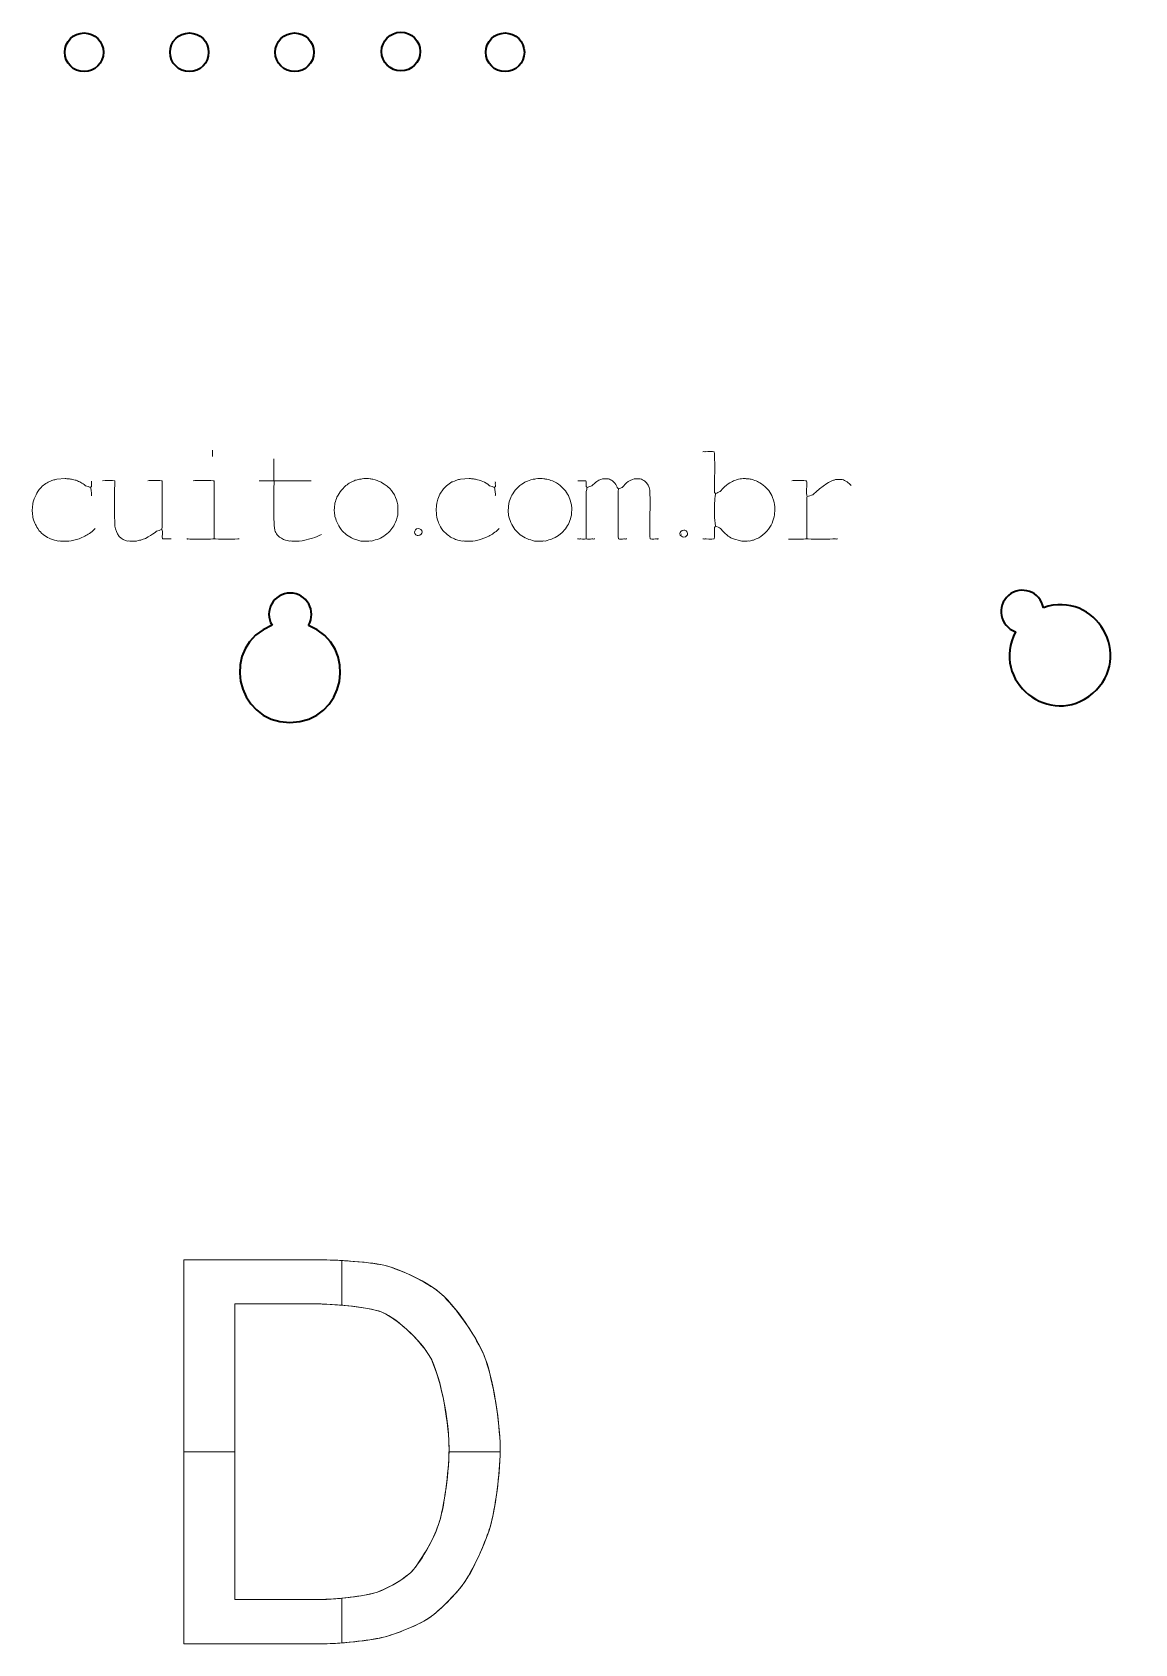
# Model space of a CAD drawing. Header units: millimetres. Extents: x -142 to 80, y -99 to 99.
# Drawn here: x 40.99 to 69.53, y 8.23 to 49.94 of the extents above; entities that cross this region are included whole.
import ezdxf

# ---------------------------------------------------------------- set-up
doc = ezdxf.new("R2010")
doc.units = ezdxf.units.MM
doc.header["$MEASUREMENT"] = 0
doc.layers.add('Camada 1', color=7, linetype='Continuous')
doc.layers.add('Default', color=7, linetype='Continuous')

msp = doc.modelspace()

# ---------------------------------------------------------------- linework, layer by layer
at = {"layer": 'Camada 1', "color": 5, "lineweight": 35}
for points, knots in [([(42.3369, 48.9209), (42.613, 48.9209), (42.8368, 49.1447), (42.8368, 49.4209), (42.8368, 49.4209), (42.8368, 49.697), (42.613, 49.9209), (42.3369, 49.9209), (42.3369, 49.9209), (42.0607, 49.9209), (41.8369, 49.697), (41.8369, 49.4209), (41.8369, 49.4209), (41.8369, 49.1447), (42.0607, 48.9209), (42.3369, 48.9209)], [0, 0, 0, 0, 0.2, 0.2, 0.2, 0.2, 0.4, 0.4, 0.4, 0.4, 0.6, 0.6, 0.6, 0.6, 1, 1, 1, 1]), ([(45.0603, 48.9209), (45.3364, 48.9209), (45.5603, 49.1447), (45.5603, 49.4209), (45.5603, 49.4209), (45.5603, 49.697), (45.3364, 49.9209), (45.0603, 49.9209), (45.0603, 49.9209), (44.7841, 49.9209), (44.5603, 49.697), (44.5603, 49.4209), (44.5603, 49.4209), (44.5603, 49.1447), (44.7841, 48.9209), (45.0603, 48.9209)], [0, 0, 0, 0, 0.2, 0.2, 0.2, 0.2, 0.4, 0.4, 0.4, 0.4, 0.6, 0.6, 0.6, 0.6, 1, 1, 1, 1]), ([(47.7837, 48.9209), (48.0599, 48.9209), (48.2837, 49.1447), (48.2837, 49.4209), (48.2837, 49.4209), (48.2837, 49.697), (48.0599, 49.9209), (47.7837, 49.9209), (47.7837, 49.9209), (47.5076, 49.9209), (47.2837, 49.697), (47.2837, 49.4209), (47.2837, 49.4209), (47.2837, 49.1447), (47.5076, 48.9209), (47.7837, 48.9209)], [0, 0, 0, 0, 0.2, 0.2, 0.2, 0.2, 0.4, 0.4, 0.4, 0.4, 0.6, 0.6, 0.6, 0.6, 1, 1, 1, 1]), ([(50.5353, 48.9408), (50.8115, 48.9408), (51.0353, 49.1647), (51.0353, 49.4408), (51.0353, 49.4408), (51.0353, 49.7169), (50.8115, 49.9408), (50.5353, 49.9408), (50.5353, 49.9408), (50.2591, 49.9408), (50.0352, 49.7169), (50.0352, 49.4408), (50.0352, 49.4408), (50.0352, 49.1647), (50.2591, 48.9408), (50.5353, 48.9408)], [0, 0, 0, 0, 0.2, 0.2, 0.2, 0.2, 0.4, 0.4, 0.4, 0.4, 0.6, 0.6, 0.6, 0.6, 1, 1, 1, 1]), ([(53.2306, 48.9209), (53.5068, 48.9209), (53.7307, 49.1447), (53.7307, 49.4209), (53.7307, 49.4209), (53.7307, 49.697), (53.5068, 49.9209), (53.2306, 49.9209), (53.2306, 49.9209), (52.9545, 49.9209), (52.7306, 49.697), (52.7306, 49.4209), (52.7306, 49.4209), (52.7306, 49.1447), (52.9545, 48.9209), (53.2306, 48.9209)], [0, 0, 0, 0, 0.2, 0.2, 0.2, 0.2, 0.4, 0.4, 0.4, 0.4, 0.6, 0.6, 0.6, 0.6, 1, 1, 1, 1]), ([(67.1629, 35.0456), (68.5186, 35.5201), (69.529, 33.7696), (68.44, 32.833), (68.44, 32.833), (67.351, 31.8964), (65.7713, 33.1573), (66.4434, 34.4268), (66.4434, 34.4268), (66.0414, 34.5647), (65.941, 35.0869), (66.2631, 35.3641), (66.2631, 35.3641), (66.5854, 35.6412), (67.0867, 35.4637), (67.1629, 35.0456)], [0, 0, 0, 0, 0.2, 0.2, 0.2, 0.2, 0.4, 0.4, 0.4, 0.4, 0.6, 0.6, 0.6, 0.6, 1, 1, 1, 1]), ([(48.1409, 34.5893), (48.3639, 34.9552), (48.1013, 35.4244), (47.6727, 35.4255), (47.6727, 35.4255), (47.2442, 35.4267), (46.9789, 34.959), (47.2, 34.5919)], [0, 0, 0, 0, 0.3333333, 0.3333333, 0.3333333, 0.3333333, 1, 1, 1, 1]), ([(47.2, 34.5919), (45.8572, 34.0748), (46.2247, 32.0826), (47.6635, 32.0787), (47.6635, 32.0787), (49.1025, 32.0748), (49.4808, 34.065), (48.1409, 34.5893)], [0, 0, 0, 0, 0.3333333, 0.3333333, 0.3333333, 0.3333333, 1, 1, 1, 1])]:
    msp.add_open_spline(points, degree=3, knots=knots, dxfattribs=at)
at = {"layer": 'Camada 1', "color": 1, "lineweight": 20}
for points in [[(45.6615, 38.9596), (45.6615, 38.9596), (45.6615, 39.1243), (45.6615, 39.1243)], [(57.8011, 36.9496), (57.8011, 36.9496), (57.7898, 36.9496), (57.7898, 36.9496)], [(61.0376, 36.8304), (60.9972, 36.8147), (60.6402, 36.8247), (60.5663, 36.8247)]]:
    msp.add_open_spline(points, degree=3, dxfattribs=at)
for points, knots in [([(46.8709, 38.3351), (46.8709, 38.3351), (47.2513, 38.3351), (47.2513, 38.3351), (47.2513, 38.3351), (47.2513, 38.3351), (47.2513, 38.9029), (47.2513, 38.9029)], [0, 0, 0, 0, 0.3333333, 0.3333333, 0.3333333, 0.3333333, 1, 1, 1, 1]), ([(58.6812, 38.0001), (58.6812, 38.0001), (58.6699, 37.9092), (58.6699, 37.9092), (58.6699, 37.9092), (58.6626, 37.8868), (58.6642, 37.8885), (58.6642, 37.8638), (58.6642, 37.8638), (58.6558, 37.8379), (58.6585, 37.8242), (58.6585, 37.7957), (58.6585, 37.7957), (58.6428, 37.7474), (58.6528, 37.4559), (58.6528, 37.3812), (58.6528, 37.3812), (58.6528, 37.3812), (58.6812, 37.154), (58.6812, 37.154), (58.6812, 37.154), (58.7036, 37.1493), (58.7843, 37.1103), (58.8061, 37.0973), (58.8061, 37.0973), (58.8062, 37.0972), (58.8999, 36.9837), (58.9765, 36.9212), (58.9765, 36.9212), (59.0171, 36.8938), (59.0719, 36.8638), (59.1071, 36.8361), (59.1071, 36.8361), (59.1071, 36.8361), (59.3626, 36.7736), (59.3626, 36.7736), (59.3626, 36.7736), (59.4017, 36.7609), (59.4554, 36.7679), (59.4988, 36.7679), (59.4988, 36.7679), (59.5241, 36.7761), (59.5336, 36.7736), (59.5613, 36.7736), (59.5613, 36.7736), (59.5887, 36.7831), (59.6336, 36.794), (59.6635, 36.7963), (59.6635, 36.7963), (59.7047, 36.8201), (59.7566, 36.8327), (59.7998, 36.8572), (59.7998, 36.8572), (59.9366, 36.9347), (60.089, 37.0969), (60.1462, 37.2392), (60.1462, 37.2392), (60.1781, 37.3188), (60.1842, 37.374), (60.2086, 37.4493), (60.2086, 37.4493), (60.2086, 37.4493), (60.2086, 37.5004), (60.2086, 37.5004), (60.2086, 37.5004), (60.2228, 37.5441), (60.2143, 37.6054), (60.2143, 37.6537), (60.2143, 37.6537), (60.2011, 37.7371), (60.1956, 37.8066), (60.156, 37.8979), (60.156, 37.8979), (60.0923, 38.0446), (60.0338, 38.1221), (59.9133, 38.2215), (59.9133, 38.2215), (59.7719, 38.3171), (59.7591, 38.3236), (59.6011, 38.3748), (59.6011, 38.3748), (59.6011, 38.3748), (59.5727, 38.3748), (59.5727, 38.3748), (59.5727, 38.3748), (59.5585, 38.3794), (59.547, 38.3816), (59.5329, 38.3862), (59.5329, 38.3862), (59.5329, 38.3862), (59.4705, 38.3862), (59.4705, 38.3862), (59.4705, 38.3862), (59.4494, 38.393), (59.4542, 38.3918), (59.4307, 38.3918), (59.4307, 38.3918), (59.3803, 38.3839), (59.3283, 38.3839), (59.2774, 38.3748), (59.2774, 38.3748), (59.1214, 38.3208), (59.1031, 38.3186), (58.9594, 38.2215), (58.9594, 38.2215), (58.9006, 38.1729), (58.8013, 38.0576), (58.8004, 38.0568), (58.8004, 38.0568), (58.7706, 38.0389), (58.7139, 38.0132), (58.6812, 38.0001), (58.6812, 38.0001), (58.6812, 38.0001), (58.6528, 38.0285), (58.6528, 38.0285), (58.6528, 38.0285), (58.6528, 38.1559), (58.6643, 39.0346), (58.6471, 39.0789), (58.6471, 39.0789), (58.6079, 39.0941), (58.4768, 39.0846), (58.4257, 39.0846), (58.4257, 39.0846), (58.4012, 39.092), (58.4161, 39.092), (58.3916, 39.0846), (58.3916, 39.0846), (58.3615, 39.0896), (58.382, 39.0896), (58.3519, 39.0846)], [0, 0, 0, 0, 0.0294118, 0.0294118, 0.0294118, 0.0294118, 0.0588235, 0.0588235, 0.0588235, 0.0588235, 0.0882353, 0.0882353, 0.0882353, 0.0882353, 0.1176471, 0.1176471, 0.1176471, 0.1176471, 0.1470588, 0.1470588, 0.1470588, 0.1470588, 0.1764706, 0.1764706, 0.1764706, 0.1764706, 0.2058824, 0.2058824, 0.2058824, 0.2058824, 0.2352941, 0.2352941, 0.2352941, 0.2352941, 0.2647059, 0.2647059, 0.2647059, 0.2647059, 0.2941176, 0.2941176, 0.2941176, 0.2941176, 0.3235294, 0.3235294, 0.3235294, 0.3235294, 0.3529412, 0.3529412, 0.3529412, 0.3529412, 0.3823529, 0.3823529, 0.3823529, 0.3823529, 0.4117647, 0.4117647, 0.4117647, 0.4117647, 0.4411765, 0.4411765, 0.4411765, 0.4411765, 0.4705882, 0.4705882, 0.4705882, 0.4705882, 0.5, 0.5, 0.5, 0.5, 0.5294118, 0.5294118, 0.5294118, 0.5294118, 0.5588235, 0.5588235, 0.5588235, 0.5588235, 0.5882353, 0.5882353, 0.5882353, 0.5882353, 0.6176471, 0.6176471, 0.6176471, 0.6176471, 0.6470588, 0.6470588, 0.6470588, 0.6470588, 0.6764706, 0.6764706, 0.6764706, 0.6764706, 0.7058824, 0.7058824, 0.7058824, 0.7058824, 0.7352941, 0.7352941, 0.7352941, 0.7352941, 0.7647059, 0.7647059, 0.7647059, 0.7647059, 0.7941176, 0.7941176, 0.7941176, 0.7941176, 0.8235294, 0.8235294, 0.8235294, 0.8235294, 0.8529412, 0.8529412, 0.8529412, 0.8529412, 0.8823529, 0.8823529, 0.8823529, 0.8823529, 0.9117647, 0.9117647, 0.9117647, 0.9117647, 0.9411765, 0.9411765, 0.9411765, 0.9411765, 1, 1, 1, 1]), ([(42.6237, 37.0973), (42.6237, 37.0973), (42.5442, 37.0178), (42.5442, 37.0178), (42.5442, 37.0178), (42.4383, 36.9462), (42.3946, 36.9114), (42.2774, 36.8603), (42.2774, 36.8603), (42.1736, 36.8151), (42.1035, 36.8113), (42.0048, 36.7793), (42.0048, 36.7793), (41.9541, 36.7713), (41.7679, 36.7614), (41.7266, 36.7679), (41.7266, 36.7679), (41.7014, 36.7761), (41.6918, 36.7736), (41.6641, 36.7736), (41.6641, 36.7736), (41.5966, 36.7955), (41.543, 36.7967), (41.4711, 36.8266), (41.4711, 36.8266), (41.3665, 36.8701), (41.2487, 36.9522), (41.1758, 37.0405), (41.1758, 37.0405), (41.0692, 37.1983), (41.0679, 37.2064), (41.0112, 37.3812), (41.0112, 37.3812), (41.0112, 37.3812), (41.0112, 37.4095), (41.0112, 37.4095), (41.0112, 37.4095), (41.0055, 37.4272), (41.0055, 37.4373), (40.9998, 37.455), (40.9998, 37.455), (40.9998, 37.455), (40.9941, 37.5969), (40.9941, 37.5969), (40.9941, 37.5969), (41.003, 37.6243), (40.9998, 37.6512), (40.9998, 37.6821), (40.9998, 37.6821), (41.0055, 37.6997), (41.0055, 37.7099), (41.0112, 37.7275), (41.0112, 37.7275), (41.0112, 37.7275), (41.0112, 37.7559), (41.0112, 37.7559), (41.0112, 37.7559), (41.0672, 37.9288), (41.0727, 37.9502), (41.1758, 38.1079), (41.1758, 38.1079), (41.2346, 38.1802), (41.3256, 38.2578), (41.4086, 38.2995), (41.4086, 38.2995), (41.4485, 38.3195), (41.493, 38.332), (41.5279, 38.3521), (41.5279, 38.3521), (41.5567, 38.3543), (41.6032, 38.3661), (41.6301, 38.3748), (41.6301, 38.3748), (41.6301, 38.3748), (41.8458, 38.3918), (41.8458, 38.3918), (41.8458, 38.3918), (41.8737, 38.3828), (41.9051, 38.3862), (41.9367, 38.3862), (41.9367, 38.3862), (41.9543, 38.3804), (41.9645, 38.3805), (41.9821, 38.3748), (41.9821, 38.3748), (41.9821, 38.3748), (42.0105, 38.3748), (42.0105, 38.3748), (42.0105, 38.3748), (42.0391, 38.3656), (42.1002, 38.3487), (42.1297, 38.3464), (42.1297, 38.3464), (42.2217, 38.2934), (42.2811, 38.2901), (42.3739, 38.2045), (42.3739, 38.2045), (42.4176, 38.1962), (42.4702, 38.1674), (42.5045, 38.1647), (42.5045, 38.1647), (42.5237, 38.1773), (42.5142, 38.1679), (42.5272, 38.1874), (42.5272, 38.1874), (42.5272, 38.1874), (42.5272, 38.3237), (42.5272, 38.3237)], [0, 0, 0, 0, 0.0357143, 0.0357143, 0.0357143, 0.0357143, 0.0714286, 0.0714286, 0.0714286, 0.0714286, 0.1071429, 0.1071429, 0.1071429, 0.1071429, 0.1428571, 0.1428571, 0.1428571, 0.1428571, 0.1785714, 0.1785714, 0.1785714, 0.1785714, 0.2142857, 0.2142857, 0.2142857, 0.2142857, 0.25, 0.25, 0.25, 0.25, 0.2857143, 0.2857143, 0.2857143, 0.2857143, 0.3214286, 0.3214286, 0.3214286, 0.3214286, 0.3571429, 0.3571429, 0.3571429, 0.3571429, 0.3928571, 0.3928571, 0.3928571, 0.3928571, 0.4285714, 0.4285714, 0.4285714, 0.4285714, 0.4642857, 0.4642857, 0.4642857, 0.4642857, 0.5, 0.5, 0.5, 0.5, 0.5357143, 0.5357143, 0.5357143, 0.5357143, 0.5714286, 0.5714286, 0.5714286, 0.5714286, 0.6071429, 0.6071429, 0.6071429, 0.6071429, 0.6428571, 0.6428571, 0.6428571, 0.6428571, 0.6785714, 0.6785714, 0.6785714, 0.6785714, 0.7142857, 0.7142857, 0.7142857, 0.7142857, 0.75, 0.75, 0.75, 0.75, 0.7857143, 0.7857143, 0.7857143, 0.7857143, 0.8214286, 0.8214286, 0.8214286, 0.8214286, 0.8571429, 0.8571429, 0.8571429, 0.8571429, 0.8928571, 0.8928571, 0.8928571, 0.8928571, 0.9285714, 0.9285714, 0.9285714, 0.9285714, 1, 1, 1, 1]), ([(49.5339, 38.3862), (49.4853, 38.3704), (49.4725, 38.3768), (49.4601, 38.3748), (49.4601, 38.3748), (49.4316, 38.3656), (49.3813, 38.3487), (49.3522, 38.3464), (49.3522, 38.3464), (49.3213, 38.3286), (49.2701, 38.3072), (49.233, 38.2881), (49.233, 38.2881), (49.1842, 38.2629), (49.1583, 38.2403), (49.1137, 38.2101), (49.1137, 38.2101), (49.1137, 38.2101), (48.9945, 38.0909), (48.9945, 38.0909), (48.9945, 38.0909), (48.9459, 38.019), (48.9213, 37.9847), (48.8809, 37.9092), (48.8809, 37.9092), (48.8573, 37.8584), (48.848, 37.8084), (48.8298, 37.7559), (48.8298, 37.7559), (48.8298, 37.7559), (48.8298, 37.7275), (48.8298, 37.7275), (48.8298, 37.7275), (48.8241, 37.7099), (48.8242, 37.6997), (48.8185, 37.6821), (48.8185, 37.6821), (48.8185, 37.6821), (48.8185, 37.614), (48.8185, 37.614), (48.8185, 37.614), (48.8105, 37.5895), (48.8128, 37.5839), (48.8128, 37.5572), (48.8128, 37.5572), (48.8215, 37.5302), (48.8185, 37.5078), (48.8185, 37.4777), (48.8185, 37.4777), (48.8242, 37.46), (48.8241, 37.4499), (48.8298, 37.4323), (48.8298, 37.4323), (48.8298, 37.4323), (48.8298, 37.4039), (48.8298, 37.4039), (48.8298, 37.4039), (48.8822, 37.2424), (48.8905, 37.22), (48.9888, 37.0745), (48.9888, 37.0745), (49.0666, 36.9803), (49.1837, 36.8813), (49.2954, 36.8361), (49.2954, 36.8361), (49.3761, 36.8034), (49.4237, 36.7983), (49.4998, 36.7736), (49.4998, 36.7736), (49.4998, 36.7736), (49.7099, 36.7679), (49.7099, 36.7679), (49.7099, 36.7679), (49.7352, 36.7761), (49.7447, 36.7736), (49.7724, 36.7736), (49.7724, 36.7736), (49.8436, 36.7967), (49.8954, 36.8008), (49.9711, 36.8323), (49.9711, 36.8323), (50.0762, 36.876), (50.2016, 36.9698), (50.2777, 37.0632), (50.2777, 37.0632), (50.3121, 37.1141), (50.3449, 37.1504), (50.3743, 37.2051), (50.3743, 37.2051), (50.4029, 37.2625), (50.4437, 37.3799), (50.4537, 37.4436), (50.4537, 37.4436), (50.4537, 37.4436), (50.4594, 37.6537), (50.4594, 37.6537), (50.4594, 37.6537), (50.4515, 37.6782), (50.4537, 37.6837), (50.4537, 37.7105), (50.4537, 37.7105), (50.4269, 37.8805), (50.3327, 38.0652), (50.1982, 38.1761), (50.1982, 38.1761), (50.1804, 38.1881), (50.1748, 38.1938), (50.1585, 38.2101), (50.1585, 38.2101), (49.9983, 38.3184), (49.9884, 38.3176), (49.8121, 38.3748), (49.8121, 38.3748), (49.8121, 38.3748), (49.7837, 38.3748), (49.7837, 38.3748), (49.7837, 38.3748), (49.7661, 38.3805), (49.7559, 38.3804), (49.7383, 38.3862), (49.7383, 38.3862), (49.7031, 38.3917), (49.5774, 38.3862), (49.5339, 38.3862)], [0, 0, 0, 0, 0.03125, 0.03125, 0.03125, 0.03125, 0.0625, 0.0625, 0.0625, 0.0625, 0.09375, 0.09375, 0.09375, 0.09375, 0.125, 0.125, 0.125, 0.125, 0.15625, 0.15625, 0.15625, 0.15625, 0.1875, 0.1875, 0.1875, 0.1875, 0.21875, 0.21875, 0.21875, 0.21875, 0.25, 0.25, 0.25, 0.25, 0.28125, 0.28125, 0.28125, 0.28125, 0.3125, 0.3125, 0.3125, 0.3125, 0.34375, 0.34375, 0.34375, 0.34375, 0.375, 0.375, 0.375, 0.375, 0.40625, 0.40625, 0.40625, 0.40625, 0.4375, 0.4375, 0.4375, 0.4375, 0.46875, 0.46875, 0.46875, 0.46875, 0.5, 0.5, 0.5, 0.5, 0.53125, 0.53125, 0.53125, 0.53125, 0.5625, 0.5625, 0.5625, 0.5625, 0.59375, 0.59375, 0.59375, 0.59375, 0.625, 0.625, 0.625, 0.625, 0.65625, 0.65625, 0.65625, 0.65625, 0.6875, 0.6875, 0.6875, 0.6875, 0.71875, 0.71875, 0.71875, 0.71875, 0.75, 0.75, 0.75, 0.75, 0.78125, 0.78125, 0.78125, 0.78125, 0.8125, 0.8125, 0.8125, 0.8125, 0.84375, 0.84375, 0.84375, 0.84375, 0.875, 0.875, 0.875, 0.875, 0.90625, 0.90625, 0.90625, 0.90625, 0.9375, 0.9375, 0.9375, 0.9375, 1, 1, 1, 1]), ([(53.077, 37.0973), (53.077, 37.0973), (53.0032, 37.0234), (53.0032, 37.0234), (53.0032, 37.0234), (52.8989, 36.953), (52.8488, 36.9074), (52.7306, 36.8601), (52.7306, 36.8601), (52.6265, 36.8185), (52.5561, 36.8111), (52.4581, 36.7793), (52.4581, 36.7793), (52.4074, 36.7713), (52.2211, 36.7614), (52.1799, 36.7679), (52.1799, 36.7679), (52.1546, 36.7761), (52.1451, 36.7736), (52.1174, 36.7736), (52.1174, 36.7736), (52.089, 36.7828), (52.0114, 36.7997), (51.9811, 36.802), (51.9811, 36.802), (51.9455, 36.8225), (51.8972, 36.8368), (51.8562, 36.8572), (51.8562, 36.8572), (51.8042, 36.8832), (51.7784, 36.9064), (51.7313, 36.9383), (51.7313, 36.9383), (51.7313, 36.9383), (51.6234, 37.0462), (51.6234, 37.0462), (51.6234, 37.0462), (51.5193, 37.2002), (51.5193, 37.2118), (51.4644, 37.3812), (51.4644, 37.3812), (51.4644, 37.3812), (51.4644, 37.4039), (51.4644, 37.4039), (51.4644, 37.4039), (51.4587, 37.4215), (51.4588, 37.4317), (51.4531, 37.4493), (51.4531, 37.4493), (51.4531, 37.4493), (51.4474, 37.6026), (51.4474, 37.6026), (51.4474, 37.6026), (51.4563, 37.63), (51.4531, 37.6569), (51.4531, 37.6878), (51.4531, 37.6878), (51.4588, 37.7054), (51.4587, 37.7156), (51.4644, 37.7332), (51.4644, 37.7332), (51.4644, 37.7332), (51.4644, 37.7559), (51.4644, 37.7559), (51.4644, 37.7559), (51.475, 37.8228), (51.5424, 37.9845), (51.578, 38.0398), (51.578, 38.0398), (51.5976, 38.0702), (51.6836, 38.1735), (51.7143, 38.1988), (51.7143, 38.1988), (51.7143, 38.1988), (51.8562, 38.301), (51.8562, 38.301), (51.8562, 38.301), (51.8744, 38.3048), (51.9636, 38.342), (51.9811, 38.3521), (51.9811, 38.3521), (52.0073, 38.3541), (52.0534, 38.3664), (52.0777, 38.3748), (52.0777, 38.3748), (52.0777, 38.3748), (52.2991, 38.3918), (52.2991, 38.3918), (52.2991, 38.3918), (52.3526, 38.3834), (52.3781, 38.3873), (52.4183, 38.3805), (52.4183, 38.3805), (52.4408, 38.3732), (52.439, 38.3748), (52.4638, 38.3748), (52.4638, 38.3748), (52.6074, 38.3283), (52.7041, 38.3181), (52.8272, 38.2045), (52.8272, 38.2045), (52.8673, 38.1969), (52.9235, 38.1674), (52.9578, 38.1647), (52.9578, 38.1647), (52.9769, 38.1773), (52.9674, 38.1679), (52.9805, 38.1874), (52.9805, 38.1874), (52.9805, 38.2137), (52.9838, 38.2267), (52.9748, 38.2499), (52.9748, 38.2499), (52.9827, 38.2744), (52.9843, 38.2822), (52.9748, 38.3067)], [0, 0, 0, 0, 0.0333333, 0.0333333, 0.0333333, 0.0333333, 0.0666667, 0.0666667, 0.0666667, 0.0666667, 0.1, 0.1, 0.1, 0.1, 0.1333333, 0.1333333, 0.1333333, 0.1333333, 0.1666667, 0.1666667, 0.1666667, 0.1666667, 0.2, 0.2, 0.2, 0.2, 0.2333333, 0.2333333, 0.2333333, 0.2333333, 0.2666667, 0.2666667, 0.2666667, 0.2666667, 0.3, 0.3, 0.3, 0.3, 0.3333333, 0.3333333, 0.3333333, 0.3333333, 0.3666667, 0.3666667, 0.3666667, 0.3666667, 0.4, 0.4, 0.4, 0.4, 0.4333333, 0.4333333, 0.4333333, 0.4333333, 0.4666667, 0.4666667, 0.4666667, 0.4666667, 0.5, 0.5, 0.5, 0.5, 0.5333333, 0.5333333, 0.5333333, 0.5333333, 0.5666667, 0.5666667, 0.5666667, 0.5666667, 0.6, 0.6, 0.6, 0.6, 0.6333333, 0.6333333, 0.6333333, 0.6333333, 0.6666667, 0.6666667, 0.6666667, 0.6666667, 0.7, 0.7, 0.7, 0.7, 0.7333333, 0.7333333, 0.7333333, 0.7333333, 0.7666667, 0.7666667, 0.7666667, 0.7666667, 0.8, 0.8, 0.8, 0.8, 0.8333333, 0.8333333, 0.8333333, 0.8333333, 0.8666667, 0.8666667, 0.8666667, 0.8666667, 0.9, 0.9, 0.9, 0.9, 0.9333333, 0.9333333, 0.9333333, 0.9333333, 1, 1, 1, 1]), ([(54.0309, 38.3862), (53.9823, 38.3704), (53.9695, 38.3768), (53.9571, 38.3748), (53.9571, 38.3748), (53.784, 38.3187), (53.7679, 38.3164), (53.6107, 38.2101), (53.6107, 38.2101), (53.6107, 38.2101), (53.4915, 38.0909), (53.4915, 38.0909), (53.4915, 38.0909), (53.3857, 37.9344), (53.3861, 37.9271), (53.3268, 37.7559), (53.3268, 37.7559), (53.3268, 37.7559), (53.3098, 37.5572), (53.3098, 37.5572), (53.3098, 37.5572), (53.3098, 37.5572), (53.3211, 37.4436), (53.3211, 37.4436), (53.3211, 37.4436), (53.3408, 37.3276), (53.4089, 37.1678), (53.4858, 37.0745), (53.4858, 37.0745), (53.564, 36.9798), (53.6799, 36.8816), (53.7924, 36.8361), (53.7924, 36.8361), (53.8731, 36.8034), (53.9207, 36.7983), (53.9968, 36.7736), (53.9968, 36.7736), (53.9968, 36.7736), (54.2069, 36.7679), (54.2069, 36.7679), (54.2069, 36.7679), (54.2322, 36.7761), (54.2417, 36.7736), (54.2694, 36.7736), (54.2694, 36.7736), (54.3443, 36.7979), (54.3881, 36.8009), (54.4681, 36.8342), (54.4681, 36.8342), (54.5615, 36.873), (54.5851, 36.9001), (54.6668, 36.9553), (54.6668, 36.9553), (54.7537, 37.027), (54.851, 37.1513), (54.892, 37.2506), (54.892, 37.2506), (54.9218, 37.3224), (54.9284, 37.3746), (54.9507, 37.4436), (54.9507, 37.4436), (54.9507, 37.4436), (54.9564, 37.648), (54.9564, 37.648), (54.9564, 37.648), (54.9482, 37.6733), (54.9507, 37.6828), (54.9507, 37.7105), (54.9507, 37.7105), (54.9283, 37.7798), (54.9235, 37.83), (54.894, 37.9035), (54.894, 37.9035), (54.847, 38.0206), (54.7534, 38.1294), (54.6555, 38.2101), (54.6555, 38.2101), (54.5991, 38.2567), (54.5257, 38.3017), (54.4568, 38.3294), (54.4568, 38.3294), (54.4053, 38.3501), (54.3604, 38.3582), (54.3091, 38.3748), (54.3091, 38.3748), (54.3091, 38.3748), (54.2807, 38.3748), (54.2807, 38.3748), (54.2807, 38.3748), (54.2631, 38.3805), (54.2529, 38.3804), (54.2353, 38.3862), (54.2353, 38.3862), (54.2001, 38.3917), (54.0744, 38.3862), (54.0309, 38.3862)], [0, 0, 0, 0, 0.04, 0.04, 0.04, 0.04, 0.08, 0.08, 0.08, 0.08, 0.12, 0.12, 0.12, 0.12, 0.16, 0.16, 0.16, 0.16, 0.2, 0.2, 0.2, 0.2, 0.24, 0.24, 0.24, 0.24, 0.28, 0.28, 0.28, 0.28, 0.32, 0.32, 0.32, 0.32, 0.36, 0.36, 0.36, 0.36, 0.4, 0.4, 0.4, 0.4, 0.44, 0.44, 0.44, 0.44, 0.48, 0.48, 0.48, 0.48, 0.52, 0.52, 0.52, 0.52, 0.56, 0.56, 0.56, 0.56, 0.6, 0.6, 0.6, 0.6, 0.64, 0.64, 0.64, 0.64, 0.68, 0.68, 0.68, 0.68, 0.72, 0.72, 0.72, 0.72, 0.76, 0.76, 0.76, 0.76, 0.8, 0.8, 0.8, 0.8, 0.84, 0.84, 0.84, 0.84, 0.88, 0.88, 0.88, 0.88, 0.92, 0.92, 0.92, 0.92, 1, 1, 1, 1]), ([(57.1992, 36.8304), (57.186, 36.8275), (57.2021, 36.8212), (57.1765, 36.8304), (57.1765, 36.8304), (57.1543, 36.8233), (57.176, 36.822), (57.1481, 36.8304), (57.1481, 36.8304), (57.1375, 36.8318), (57.0391, 36.811), (56.9892, 36.8304), (56.9892, 36.8304), (56.9636, 36.8962), (56.996, 37.9757), (56.9778, 38.0909), (56.9778, 38.0909), (56.9647, 38.1741), (56.917, 38.267), (56.8472, 38.3237), (56.8472, 38.3237), (56.8162, 38.3489), (56.7668, 38.374), (56.728, 38.3805), (56.728, 38.3805), (56.6888, 38.3871), (56.6164, 38.3875), (56.5747, 38.3805), (56.5747, 38.3805), (56.5181, 38.371), (56.4236, 38.3176), (56.3759, 38.2783), (56.3759, 38.2783), (56.3759, 38.2783), (56.2624, 38.159), (56.2624, 38.159), (56.2624, 38.159), (56.2314, 38.1483), (56.2025, 38.1357), (56.1715, 38.125), (56.1715, 38.125), (56.1131, 38.1821), (56.156, 38.1219), (56.1147, 38.2045), (56.1147, 38.2045), (56.0935, 38.2471), (56.0494, 38.3006), (56.0125, 38.3294), (56.0125, 38.3294), (55.984, 38.3516), (55.9413, 38.3743), (55.9047, 38.3805), (55.9047, 38.3805), (55.8654, 38.3871), (55.7931, 38.3875), (55.7513, 38.3805), (55.7513, 38.3805), (55.6992, 38.3717), (55.6102, 38.3231), (55.5696, 38.2896), (55.5696, 38.2896), (55.5696, 38.2896), (55.4788, 38.2045), (55.4788, 38.2045), (55.4788, 38.2045), (55.4469, 38.1978), (55.3899, 38.1732), (55.3596, 38.159), (55.3596, 38.159), (55.3596, 38.159), (55.3312, 38.1874), (55.3312, 38.1874), (55.3312, 38.1874), (55.3312, 38.2325), (55.341, 38.2951), (55.3255, 38.3351), (55.3255, 38.3351), (55.3255, 38.3351), (55.1154, 38.3351), (55.1154, 38.3351)], [0, 0, 0, 0, 0.047619, 0.047619, 0.047619, 0.047619, 0.0952381, 0.0952381, 0.0952381, 0.0952381, 0.1428571, 0.1428571, 0.1428571, 0.1428571, 0.1904762, 0.1904762, 0.1904762, 0.1904762, 0.2380952, 0.2380952, 0.2380952, 0.2380952, 0.2857143, 0.2857143, 0.2857143, 0.2857143, 0.3333333, 0.3333333, 0.3333333, 0.3333333, 0.3809524, 0.3809524, 0.3809524, 0.3809524, 0.4285714, 0.4285714, 0.4285714, 0.4285714, 0.4761905, 0.4761905, 0.4761905, 0.4761905, 0.5238095, 0.5238095, 0.5238095, 0.5238095, 0.5714286, 0.5714286, 0.5714286, 0.5714286, 0.6190476, 0.6190476, 0.6190476, 0.6190476, 0.6666667, 0.6666667, 0.6666667, 0.6666667, 0.7142857, 0.7142857, 0.7142857, 0.7142857, 0.7619048, 0.7619048, 0.7619048, 0.7619048, 0.8095238, 0.8095238, 0.8095238, 0.8095238, 0.8571429, 0.8571429, 0.8571429, 0.8571429, 0.9047619, 0.9047619, 0.9047619, 0.9047619, 1, 1, 1, 1]), ([(62.1902, 38.2101), (62.1302, 38.2702), (62.0408, 38.3503), (61.9574, 38.3635), (61.9574, 38.3635), (61.9122, 38.3706), (61.8343, 38.3714), (61.7871, 38.3635), (61.7871, 38.3635), (61.7629, 38.3551), (61.7336, 38.3427), (61.7076, 38.3407), (61.7076, 38.3407), (61.6574, 38.3118), (61.6132, 38.2968), (61.56, 38.2612), (61.56, 38.2612), (61.4711, 38.2019), (61.3911, 38.1406), (61.3101, 38.0739), (61.3101, 38.0739), (61.3101, 38.0739), (61.1966, 37.9717), (61.1966, 37.9717), (61.1966, 37.9717), (61.1664, 37.9596), (61.0794, 37.9286), (61.0489, 37.9262), (61.0489, 37.9262), (61.0081, 37.9836), (61.0632, 38.2489), (61.0319, 38.3294), (61.0319, 38.3294), (60.9908, 38.3453), (60.7231, 38.3351), (60.6572, 38.3351)], [0, 0, 0, 0, 0.1, 0.1, 0.1, 0.1, 0.2, 0.2, 0.2, 0.2, 0.3, 0.3, 0.3, 0.3, 0.4, 0.4, 0.4, 0.4, 0.5, 0.5, 0.5, 0.5, 0.6, 0.6, 0.6, 0.6, 0.7, 0.7, 0.7, 0.7, 0.8, 0.8, 0.8, 0.8, 1, 1, 1, 1]), ([(42.5272, 37.9433), (42.5272, 37.9433), (42.5272, 38.0341), (42.5272, 38.0341), (42.5272, 38.0341), (42.5199, 38.0566), (42.5215, 38.0548), (42.5215, 38.0796), (42.5215, 38.0796), (42.5152, 38.0992), (42.5061, 38.1434), (42.5045, 38.1647)], [0, 0, 0, 0, 0.25, 0.25, 0.25, 0.25, 0.5, 0.5, 0.5, 0.5, 1, 1, 1, 1]), ([(43.9865, 38.3351), (44.0524, 38.3351), (44.3201, 38.3453), (44.3612, 38.3294), (44.3612, 38.3294), (44.3612, 38.3294), (44.3612, 37.1256), (44.3612, 37.1256), (44.3612, 37.1256), (44.3546, 37.1067), (44.348, 37.089), (44.3442, 37.0689), (44.3442, 37.0689), (44.2989, 37.0603), (44.2589, 37.0377), (44.2136, 37.0291), (44.2136, 37.0291), (44.1929, 37.0197), (44.0827, 36.8918), (43.8388, 36.8096), (43.8388, 36.8096), (43.7896, 36.7929), (43.7434, 36.7887), (43.6969, 36.7736), (43.6969, 36.7736), (43.6969, 36.7736), (43.5209, 36.7679), (43.5209, 36.7679), (43.5209, 36.7679), (43.4964, 36.7759), (43.4909, 36.7736), (43.4641, 36.7736), (43.4641, 36.7736), (43.3977, 36.7841), (43.2974, 36.8334), (43.2483, 36.8928), (43.2483, 36.8928), (43.181, 36.9745), (43.1506, 37.0597), (43.1348, 37.1597), (43.1348, 37.1597), (43.1348, 37.1597), (43.1348, 37.2165), (43.1348, 37.2165), (43.1348, 37.2165), (43.1135, 37.2822), (43.1291, 38.1802), (43.1291, 38.3294), (43.1291, 38.3294), (43.0867, 38.3458), (42.8782, 38.3351), (42.8168, 38.3351)], [0, 0, 0, 0, 0.0714286, 0.0714286, 0.0714286, 0.0714286, 0.1428571, 0.1428571, 0.1428571, 0.1428571, 0.2142857, 0.2142857, 0.2142857, 0.2142857, 0.2857143, 0.2857143, 0.2857143, 0.2857143, 0.3571429, 0.3571429, 0.3571429, 0.3571429, 0.4285714, 0.4285714, 0.4285714, 0.4285714, 0.5, 0.5, 0.5, 0.5, 0.5714286, 0.5714286, 0.5714286, 0.5714286, 0.6428571, 0.6428571, 0.6428571, 0.6428571, 0.7142857, 0.7142857, 0.7142857, 0.7142857, 0.7857143, 0.7857143, 0.7857143, 0.7857143, 0.8571429, 0.8571429, 0.8571429, 0.8571429, 1, 1, 1, 1]), ([(46.3485, 36.8304), (46.3143, 36.8193), (45.7358, 36.8192), (45.7069, 36.8304), (45.7069, 36.8304), (45.7069, 36.8304), (45.7069, 38.3294), (45.7069, 38.3294), (45.7069, 38.3294), (45.6634, 38.3463), (45.2393, 38.3351), (45.1561, 38.3351)], [0, 0, 0, 0, 0.25, 0.25, 0.25, 0.25, 0.5, 0.5, 0.5, 0.5, 1, 1, 1, 1]), ([(48.4778, 36.9439), (48.3947, 36.8995), (48.3405, 36.8753), (48.2507, 36.8455), (48.2507, 36.8455), (48.2507, 36.8455), (47.9838, 36.7793), (47.9838, 36.7793), (47.9838, 36.7793), (47.9838, 36.7793), (47.8986, 36.7736), (47.8986, 36.7736), (47.8986, 36.7736), (47.8563, 36.7599), (47.7616, 36.7679), (47.7113, 36.7679), (47.7113, 36.7679), (47.686, 36.7761), (47.6765, 36.7736), (47.6488, 36.7736), (47.6488, 36.7736), (47.6347, 36.7782), (47.6232, 36.7804), (47.609, 36.785), (47.609, 36.785), (47.5351, 36.7866), (47.4529, 36.8368), (47.3933, 36.8758), (47.3933, 36.8758), (47.3933, 36.8758), (47.3365, 36.9326), (47.3365, 36.9326), (47.3365, 36.9326), (47.3109, 36.9718), (47.2778, 37.0092), (47.274, 37.0575), (47.274, 37.0575), (47.274, 37.0575), (47.257, 37.1711), (47.257, 37.1711), (47.257, 37.1711), (47.2432, 37.2136), (47.2445, 38.3027), (47.257, 38.3351), (47.257, 38.3351), (47.257, 38.3351), (48.2109, 38.3351), (48.2109, 38.3351)], [0, 0, 0, 0, 0.0769231, 0.0769231, 0.0769231, 0.0769231, 0.1538462, 0.1538462, 0.1538462, 0.1538462, 0.2307692, 0.2307692, 0.2307692, 0.2307692, 0.3076923, 0.3076923, 0.3076923, 0.3076923, 0.3846154, 0.3846154, 0.3846154, 0.3846154, 0.4615385, 0.4615385, 0.4615385, 0.4615385, 0.5384615, 0.5384615, 0.5384615, 0.5384615, 0.6153846, 0.6153846, 0.6153846, 0.6153846, 0.6923077, 0.6923077, 0.6923077, 0.6923077, 0.7692308, 0.7692308, 0.7692308, 0.7692308, 0.8461538, 0.8461538, 0.8461538, 0.8461538, 1, 1, 1, 1]), ([(52.9748, 37.9433), (52.9829, 37.9641), (52.9805, 37.959), (52.9805, 37.983), (52.9805, 37.983), (52.9805, 37.983), (52.9578, 38.1647), (52.9578, 38.1647)], [0, 0, 0, 0, 0.3333333, 0.3333333, 0.3333333, 0.3333333, 1, 1, 1, 1]), ([(55.5583, 36.8304), (55.5343, 36.8304), (55.5394, 36.8328), (55.5185, 36.8247), (55.5185, 36.8247), (55.4975, 36.8315), (55.5023, 36.8304), (55.4788, 36.8304), (55.4788, 36.8304), (55.4477, 36.8203), (55.3618, 36.8185), (55.3312, 36.8304), (55.3312, 36.8304), (55.3312, 36.8304), (55.3312, 38.0568), (55.3312, 38.0568), (55.3312, 38.0568), (55.342, 38.0903), (55.3463, 38.1266), (55.3596, 38.159)], [0, 0, 0, 0, 0.1666667, 0.1666667, 0.1666667, 0.1666667, 0.3333333, 0.3333333, 0.3333333, 0.3333333, 0.5, 0.5, 0.5, 0.5, 0.6666667, 0.6666667, 0.6666667, 0.6666667, 1, 1, 1, 1]), ([(56.3816, 36.8304), (56.3576, 36.8304), (56.3627, 36.8328), (56.3419, 36.8247), (56.3419, 36.8247), (56.3208, 36.8315), (56.3256, 36.8304), (56.3021, 36.8304), (56.3021, 36.8304), (56.2684, 36.8194), (56.1993, 36.8174), (56.1658, 36.8304), (56.1658, 36.8304), (56.1498, 36.8718), (56.1602, 37.937), (56.1602, 38.0796), (56.1602, 38.0796), (56.1651, 38.0949), (56.1685, 38.1088), (56.1715, 38.125)], [0, 0, 0, 0, 0.1666667, 0.1666667, 0.1666667, 0.1666667, 0.3333333, 0.3333333, 0.3333333, 0.3333333, 0.5, 0.5, 0.5, 0.5, 0.6666667, 0.6666667, 0.6666667, 0.6666667, 1, 1, 1, 1]), ([(61.8382, 36.8304), (61.8142, 36.8304), (61.8193, 36.8328), (61.7985, 36.8247), (61.7985, 36.8247), (61.7774, 36.8315), (61.7822, 36.8304), (61.7587, 36.8304), (61.7587, 36.8304), (61.7232, 36.8189), (61.067, 36.819), (61.0376, 36.8304), (61.0376, 36.8304), (61.0376, 36.8304), (61.0376, 37.8865), (61.0376, 37.8865), (61.0376, 37.8865), (61.0428, 37.9014), (61.0459, 37.9101), (61.0489, 37.9262)], [0, 0, 0, 0, 0.1666667, 0.1666667, 0.1666667, 0.1666667, 0.3333333, 0.3333333, 0.3333333, 0.3333333, 0.5, 0.5, 0.5, 0.5, 0.6666667, 0.6666667, 0.6666667, 0.6666667, 1, 1, 1, 1]), ([(58.3462, 36.8304), (58.3462, 36.8304), (58.3689, 36.8304), (58.3689, 36.8304), (58.3689, 36.8304), (58.3934, 36.823), (58.3785, 36.823), (58.403, 36.8304), (58.403, 36.8304), (58.4055, 36.8307), (58.5911, 36.8086), (58.6471, 36.8304), (58.6471, 36.8304), (58.6631, 36.8715), (58.6528, 37.0667), (58.6528, 37.1256), (58.6528, 37.1256), (58.6528, 37.1256), (58.6812, 37.154), (58.6812, 37.154)], [0, 0, 0, 0, 0.1666667, 0.1666667, 0.1666667, 0.1666667, 0.3333333, 0.3333333, 0.3333333, 0.3333333, 0.5, 0.5, 0.5, 0.5, 0.6666667, 0.6666667, 0.6666667, 0.6666667, 1, 1, 1, 1]), ([(44.5883, 36.8304), (44.5883, 36.8304), (44.5599, 36.8304), (44.5599, 36.8304), (44.5599, 36.8304), (44.5599, 36.8304), (44.5259, 36.8304), (44.5259, 36.8304), (44.5259, 36.8304), (44.5259, 36.8304), (44.3669, 36.8304), (44.3669, 36.8304), (44.3669, 36.8304), (44.3411, 36.8969), (44.3938, 37.0138), (44.3442, 37.0689)], [0, 0, 0, 0, 0.2, 0.2, 0.2, 0.2, 0.4, 0.4, 0.4, 0.4, 0.6, 0.6, 0.6, 0.6, 1, 1, 1, 1]), ([(45.7069, 36.8304), (45.6665, 36.8147), (45.1644, 36.8247), (45.0766, 36.8247), (45.0766, 36.8247), (45.0502, 36.8333), (45.0463, 36.8333), (45.0199, 36.8247), (45.0199, 36.8247), (45.0035, 36.8318), (45.0178, 36.8288), (44.9972, 36.8304)], [0, 0, 0, 0, 0.25, 0.25, 0.25, 0.25, 0.5, 0.5, 0.5, 0.5, 1, 1, 1, 1]), ([(51.0849, 37.0043), (51.0849, 37.0658), (51.0186, 37.0966), (50.9855, 37.0966), (50.9855, 37.0966), (50.9193, 37.0966), (50.8861, 37.0351), (50.8861, 37.0043), (50.8861, 37.0043), (50.8861, 36.9428), (50.9524, 36.9121), (50.9855, 36.9121), (50.9855, 36.9121), (51.0517, 36.9121), (51.0849, 36.9736), (51.0849, 37.0043)], [0, 0, 0, 0, 0.2, 0.2, 0.2, 0.2, 0.4, 0.4, 0.4, 0.4, 0.6, 0.6, 0.6, 0.6, 1, 1, 1, 1]), ([(55.3312, 36.8304), (55.2801, 36.8106), (55.1769, 36.8318), (55.1665, 36.8304), (55.1665, 36.8304), (55.142, 36.823), (55.157, 36.823), (55.1324, 36.8304), (55.1324, 36.8304), (55.1324, 36.8304), (55.1097, 36.8304), (55.1097, 36.8304)], [0, 0, 0, 0, 0.25, 0.25, 0.25, 0.25, 0.5, 0.5, 0.5, 0.5, 1, 1, 1, 1]), ([(57.9553, 36.9641), (57.9553, 37.0256), (57.8891, 37.0564), (57.8559, 37.0564), (57.8559, 37.0564), (57.7897, 37.0564), (57.7566, 36.9948), (57.7566, 36.9641), (57.7566, 36.9641), (57.7566, 36.9026), (57.8228, 36.8718), (57.8559, 36.8718), (57.8559, 36.8718), (57.9222, 36.8718), (57.9553, 36.9333), (57.9553, 36.9641)], [0, 0, 0, 0, 0.2, 0.2, 0.2, 0.2, 0.4, 0.4, 0.4, 0.4, 0.6, 0.6, 0.6, 0.6, 1, 1, 1, 1])]:
    msp.add_open_spline(points, degree=3, knots=knots, dxfattribs=at)
at = {"layer": 'Default', "color": 5, "lineweight": 9}
for points in [[(44.9141, 8.2337), (44.9141, 8.2337), (44.9141, 18.1733), (44.9141, 18.1733)], [(44.9141, 8.2337), (44.9141, 8.2337), (44.9141, 18.1733), (44.9141, 18.1733)], [(44.9141, 18.1733), (44.9141, 18.1733), (44.9141, 8.2337), (44.9141, 8.2337)], [(49.0105, 18.1588), (49.0105, 18.1588), (49.0105, 17.0077), (49.0105, 17.0077)], [(49.0105, 18.1588), (49.0105, 18.1588), (49.0105, 17.0077), (49.0105, 17.0077)], [(46.2394, 9.3782), (46.2394, 9.3782), (46.2394, 17.0288), (46.2394, 17.0288)], [(46.2394, 17.0288), (46.2394, 17.0288), (46.2394, 9.3782), (46.2394, 9.3782)], [(46.2394, 9.3782), (46.2394, 9.3782), (46.2394, 17.0288), (46.2394, 17.0288)], [(44.9141, 13.2035), (44.9141, 13.2035), (46.2394, 13.2035), (46.2394, 13.2035)], [(44.9141, 13.2035), (44.9141, 13.2035), (46.2394, 13.2035), (46.2394, 13.2035)], [(51.7813, 13.2035), (51.7813, 13.2035), (53.1067, 13.2035), (53.1067, 13.2035)], [(51.7813, 13.2035), (51.7813, 13.2035), (53.1067, 13.2035), (53.1067, 13.2035)], [(49.0105, 9.4019), (49.0105, 9.4019), (49.0105, 8.2488), (49.0105, 8.2488)], [(49.0105, 9.4019), (49.0105, 9.4019), (49.0105, 8.2488), (49.0105, 8.2488)]]:
    msp.add_open_spline(points, degree=3, dxfattribs=at)
for points, knots in [([(44.9141, 18.1733), (46.0521, 18.1733), (47.7591, 18.1733), (48.3281, 18.1733), (48.3281, 18.1733), (49.0987, 18.1733), (49.8893, 18.0786), (50.092, 18.0312), (50.092, 18.0312), (50.6599, 17.9001), (51.3448, 17.4906), (51.5453, 17.3187), (51.5453, 17.3187), (52.068, 16.8757), (52.5886, 15.9648), (52.7181, 15.6202), (52.7181, 15.6202), (52.9773, 14.9308), (53.1069, 13.7008), (53.1069, 13.2581), (53.1069, 13.2581), (53.1069, 12.5032), (52.9312, 11.5424), (52.8433, 11.2508), (52.8433, 11.2508), (52.6676, 10.6675), (52.3049, 9.9941), (52.1675, 9.8031), (52.1675, 9.8031), (51.8927, 9.4213), (51.4283, 9.0112), (51.2648, 8.9014), (51.2648, 8.9014), (50.9379, 8.6821), (50.3126, 8.4595), (50.0817, 8.4031), (50.0817, 8.4031), (49.6198, 8.2901), (48.7896, 8.2337), (48.49, 8.2337), (48.49, 8.2337), (47.298, 8.2337), (45.5101, 8.2337), (44.9141, 8.2337)], [0, 0, 0, 0, 0.0833333, 0.0833333, 0.0833333, 0.0833333, 0.1666667, 0.1666667, 0.1666667, 0.1666667, 0.25, 0.25, 0.25, 0.25, 0.3333333, 0.3333333, 0.3333333, 0.3333333, 0.4166667, 0.4166667, 0.4166667, 0.4166667, 0.5, 0.5, 0.5, 0.5, 0.5833333, 0.5833333, 0.5833333, 0.5833333, 0.6666667, 0.6666667, 0.6666667, 0.6666667, 0.75, 0.75, 0.75, 0.75, 0.8333333, 0.8333333, 0.8333333, 0.8333333, 1, 1, 1, 1]), ([(44.9141, 18.1733), (46.0521, 18.1733), (47.7591, 18.1733), (48.3281, 18.1733), (48.3281, 18.1733), (49.0987, 18.1733), (49.8893, 18.0786), (50.092, 18.0312), (50.092, 18.0312), (50.6599, 17.9001), (51.3448, 17.4906), (51.5453, 17.3187), (51.5453, 17.3187), (52.068, 16.8757), (52.5886, 15.9648), (52.7181, 15.6202), (52.7181, 15.6202), (52.9773, 14.9308), (53.1069, 13.7008), (53.1069, 13.2581), (53.1069, 13.2581), (53.1069, 12.5032), (52.9312, 11.5424), (52.8433, 11.2508), (52.8433, 11.2508), (52.6676, 10.6675), (52.3049, 9.9941), (52.1675, 9.8031), (52.1675, 9.8031), (51.8927, 9.4213), (51.4283, 9.0112), (51.2648, 8.9014), (51.2648, 8.9014), (50.9379, 8.6821), (50.3126, 8.4595), (50.0817, 8.4031), (50.0817, 8.4031), (49.6198, 8.2901), (48.7896, 8.2337), (48.49, 8.2337), (48.49, 8.2337), (47.298, 8.2337), (45.5101, 8.2337), (44.9141, 8.2337)], [0, 0, 0, 0, 0.0833333, 0.0833333, 0.0833333, 0.0833333, 0.1666667, 0.1666667, 0.1666667, 0.1666667, 0.25, 0.25, 0.25, 0.25, 0.3333333, 0.3333333, 0.3333333, 0.3333333, 0.4166667, 0.4166667, 0.4166667, 0.4166667, 0.5, 0.5, 0.5, 0.5, 0.5833333, 0.5833333, 0.5833333, 0.5833333, 0.6666667, 0.6666667, 0.6666667, 0.6666667, 0.75, 0.75, 0.75, 0.75, 0.8333333, 0.8333333, 0.8333333, 0.8333333, 1, 1, 1, 1]), ([(44.9141, 8.2337), (46.1061, 8.2337), (47.894, 8.2337), (48.49, 8.2337), (48.49, 8.2337), (49.0893, 8.2337), (49.8507, 8.3465), (50.0817, 8.4031), (50.0817, 8.4031), (50.5435, 8.516), (51.1014, 8.7918), (51.2648, 8.9014), (51.2648, 8.9014), (51.5918, 9.1207), (52.0301, 9.6123), (52.1675, 9.8031), (52.1675, 9.8031), (52.4424, 10.185), (52.7555, 10.9592), (52.8433, 11.2508), (52.8433, 11.2508), (53.019, 11.8341), (53.1069, 12.8806), (53.1069, 13.2581), (53.1069, 13.2581), (53.1069, 14.1435), (52.8477, 15.2755), (52.7181, 15.6202), (52.7181, 15.6202), (52.459, 16.3095), (51.8067, 17.0972), (51.5453, 17.3187), (51.5453, 17.3187), (51.1443, 17.6626), (50.376, 17.9656), (50.092, 18.0312), (50.092, 18.0312), (49.6866, 18.126), (48.7134, 18.1733), (48.3281, 18.1733), (48.3281, 18.1733), (47.1901, 18.1733), (45.4831, 18.1733), (44.9141, 18.1733)], [0, 0, 0, 0, 0.0833333, 0.0833333, 0.0833333, 0.0833333, 0.1666667, 0.1666667, 0.1666667, 0.1666667, 0.25, 0.25, 0.25, 0.25, 0.3333333, 0.3333333, 0.3333333, 0.3333333, 0.4166667, 0.4166667, 0.4166667, 0.4166667, 0.5, 0.5, 0.5, 0.5, 0.5833333, 0.5833333, 0.5833333, 0.5833333, 0.6666667, 0.6666667, 0.6666667, 0.6666667, 0.75, 0.75, 0.75, 0.75, 0.8333333, 0.8333333, 0.8333333, 0.8333333, 1, 1, 1, 1]), ([(46.2394, 17.0288), (46.935, 17.0288), (47.9784, 17.0288), (48.3262, 17.0288), (48.3262, 17.0288), (49.1075, 17.0288), (49.8507, 16.892), (50.0271, 16.8236), (50.0271, 16.8236), (50.5146, 16.6322), (51.0995, 15.9742), (51.27, 15.6931), (51.27, 15.6931), (51.6111, 15.1309), (51.7816, 13.8024), (51.7816, 13.2788), (51.7816, 13.2788), (51.7816, 12.5226), (51.6078, 11.614), (51.5209, 11.3487), (51.5209, 11.3487), (51.347, 10.8181), (50.9483, 10.2385), (50.7923, 10.0813), (50.7923, 10.0813), (50.5708, 9.8585), (50.0876, 9.6241), (49.9014, 9.5628), (49.9014, 9.5628), (49.529, 9.4397), (48.6876, 9.3782), (48.3601, 9.3782), (48.3601, 9.3782), (47.6532, 9.3782), (46.5929, 9.3782), (46.2394, 9.3782)], [0, 0, 0, 0, 0.1, 0.1, 0.1, 0.1, 0.2, 0.2, 0.2, 0.2, 0.3, 0.3, 0.3, 0.3, 0.4, 0.4, 0.4, 0.4, 0.5, 0.5, 0.5, 0.5, 0.6, 0.6, 0.6, 0.6, 0.7, 0.7, 0.7, 0.7, 0.8, 0.8, 0.8, 0.8, 1, 1, 1, 1]), ([(46.2394, 9.3782), (46.9463, 9.3782), (48.0066, 9.3782), (48.3601, 9.3782), (48.3601, 9.3782), (49.0152, 9.3782), (49.7152, 9.5013), (49.9014, 9.5628), (49.9014, 9.5628), (50.2738, 9.6857), (50.6816, 9.9699), (50.7923, 10.0813), (50.7923, 10.0813), (51.1042, 10.3957), (51.4339, 11.0834), (51.5209, 11.3487), (51.5209, 11.3487), (51.6947, 11.8793), (51.7816, 12.9008), (51.7816, 13.2788), (51.7816, 13.2788), (51.7816, 14.3261), (51.4405, 15.412), (51.27, 15.6931), (51.27, 15.6931), (50.929, 16.2554), (50.2709, 16.7279), (50.0271, 16.8236), (50.0271, 16.8236), (49.6744, 16.9604), (48.7168, 17.0288), (48.3262, 17.0288), (48.3262, 17.0288), (47.6306, 17.0288), (46.5872, 17.0288), (46.2394, 17.0288)], [0, 0, 0, 0, 0.1, 0.1, 0.1, 0.1, 0.2, 0.2, 0.2, 0.2, 0.3, 0.3, 0.3, 0.3, 0.4, 0.4, 0.4, 0.4, 0.5, 0.5, 0.5, 0.5, 0.6, 0.6, 0.6, 0.6, 0.7, 0.7, 0.7, 0.7, 0.8, 0.8, 0.8, 0.8, 1, 1, 1, 1]), ([(46.2394, 17.0288), (46.935, 17.0288), (47.9784, 17.0288), (48.3262, 17.0288), (48.3262, 17.0288), (49.1075, 17.0288), (49.8507, 16.892), (50.0271, 16.8236), (50.0271, 16.8236), (50.5146, 16.6322), (51.0995, 15.9742), (51.27, 15.6931), (51.27, 15.6931), (51.6111, 15.1309), (51.7816, 13.8024), (51.7816, 13.2788), (51.7816, 13.2788), (51.7816, 12.5226), (51.6078, 11.614), (51.5209, 11.3487), (51.5209, 11.3487), (51.347, 10.8181), (50.9483, 10.2385), (50.7923, 10.0813), (50.7923, 10.0813), (50.5708, 9.8585), (50.0876, 9.6241), (49.9014, 9.5628), (49.9014, 9.5628), (49.529, 9.4397), (48.6876, 9.3782), (48.3601, 9.3782), (48.3601, 9.3782), (47.6532, 9.3782), (46.5929, 9.3782), (46.2394, 9.3782)], [0, 0, 0, 0, 0.1, 0.1, 0.1, 0.1, 0.2, 0.2, 0.2, 0.2, 0.3, 0.3, 0.3, 0.3, 0.4, 0.4, 0.4, 0.4, 0.5, 0.5, 0.5, 0.5, 0.6, 0.6, 0.6, 0.6, 0.7, 0.7, 0.7, 0.7, 0.8, 0.8, 0.8, 0.8, 1, 1, 1, 1])]:
    msp.add_open_spline(points, degree=3, knots=knots, dxfattribs=at)

doc.saveas('drawing.dxf')
